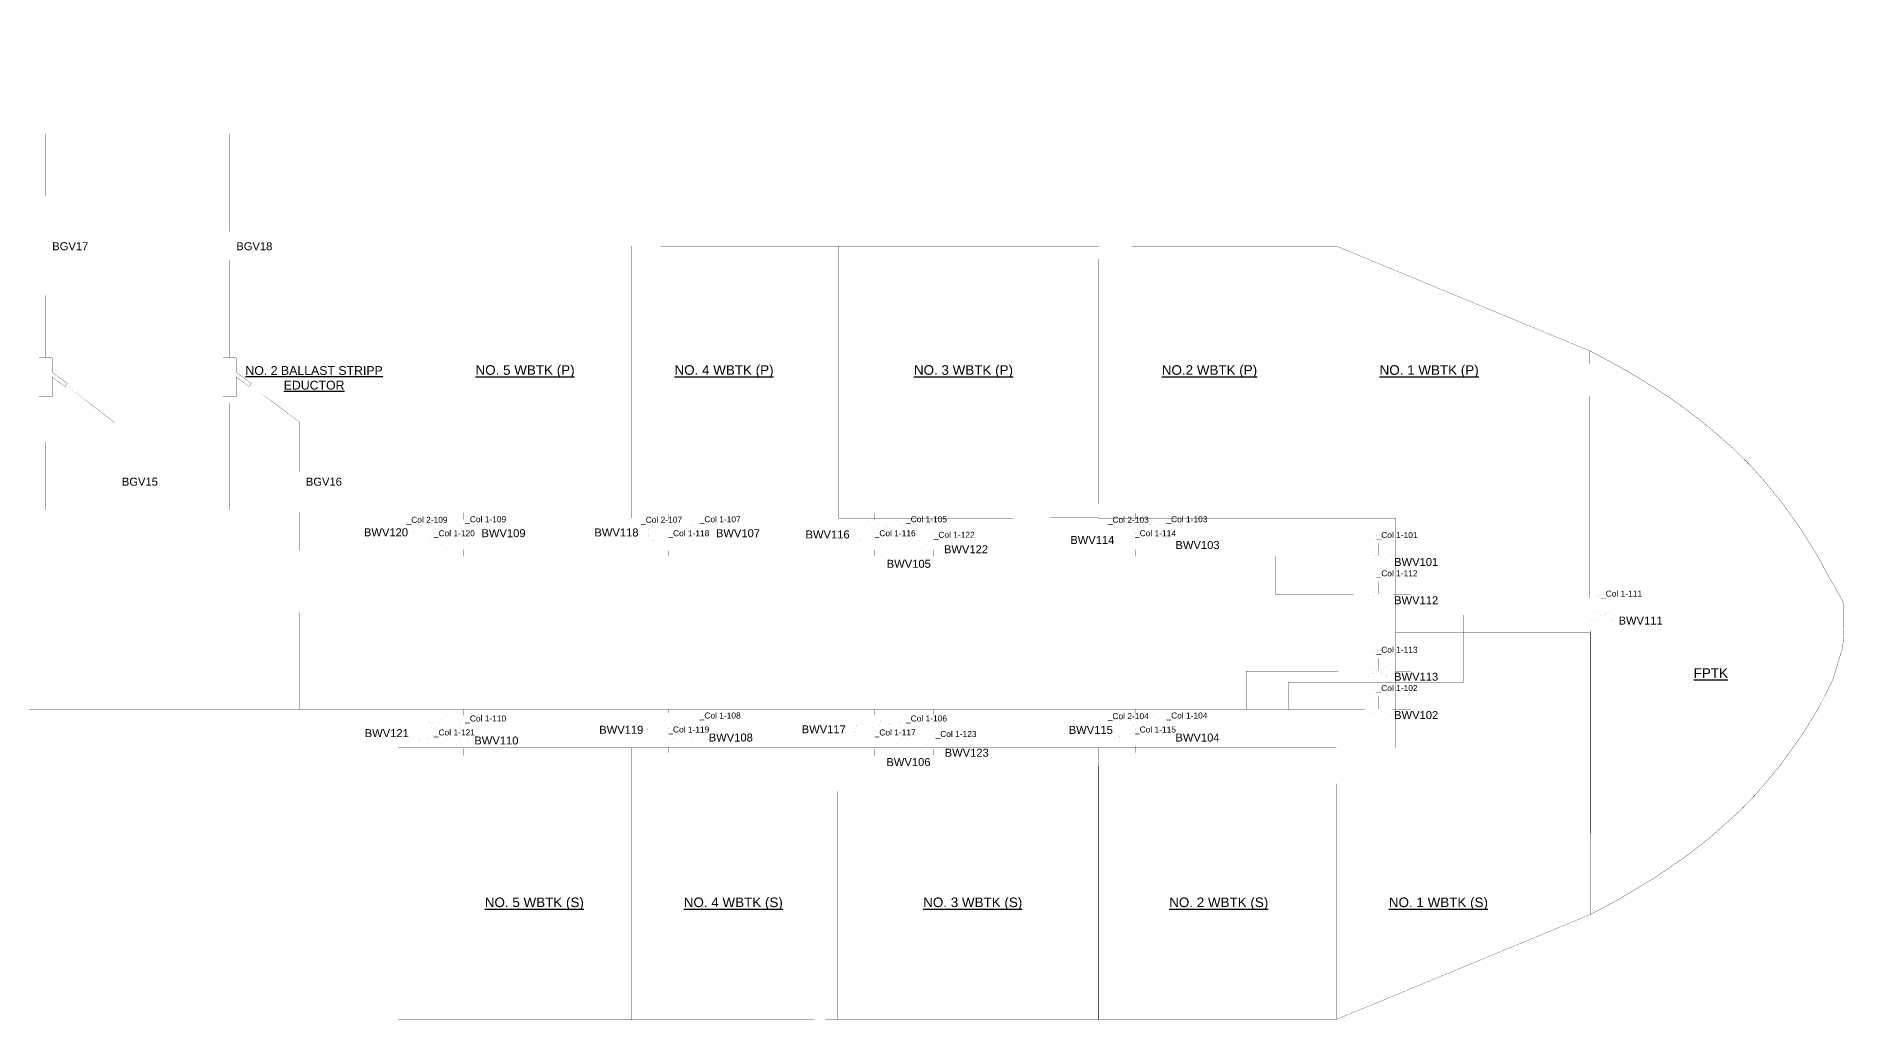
# Model space of a CAD drawing. Extents: x 136597 to 314487, y 107362 to 235283.
# Drawn here: x 149109 to 151369, y 120208 to 121439 of the extents above; entities that cross this region are included whole.
import ezdxf

# ---------------------------------------------------------------- set-up
doc = ezdxf.new("R2010")
doc.units = 0
doc.header["$MEASUREMENT"] = 0
doc.layers.add('A-BALLA.PIPE', color=200, linetype='CONTINUOUS', lineweight=50)
for name, color, linetype in [('Ballast', 80, 'CONTINUOUS'), ('Bilge - Ballast', 233, 'CONTINUOUS'), ('Omriss tanker etc ballast', 180, 'CONTINUOUS')]:
    doc.layers.add(name, color=color, linetype=linetype)
doc.layers.add('Bilge', color=50, linetype='CONTINUOUS', plot=False)
doc.styles.add('ARIAL', font='ARIAL.TTF', dxfattribs={"height": 12})

msp = doc.modelspace()

# ---------------------------------------------------------------- linework, layer by layer
at = {"layer": 'A-BALLA.PIPE', "linetype": 'Continuous', "ltscale": 50}
msp.add_line((150644.6, 120620.4), (150644.6, 120620.4), dxfattribs=at)
at = {"layer": 'Ballast', "linetype": 'Continuous', "const_width": 0.3}
for points in [[(149351, 121187.6), (149351, 121316.5), (148991, 121316.5), (148991, 121438.4), (148991, 121316.5), (149351, 121316.5)], [(149120.9, 121187.6), (149120.9, 121316.5)], [(149120.9, 121165.2), (149120.9, 121036.2)], [(149351, 121165.2), (149351, 121036.2)], [(149146.7, 121002), (149207.8, 120954.6), (149207.8, 120893.2), (149207.8, 120954.6)], [(149376.8, 121002), (149437.9, 120956), (149437.9, 120893.2), (149437.9, 120956)], [(149120.9, 120987.3), (149120.9, 120845.5)], [(149351, 120987.3), (149351, 120845.5)], [(149207.8, 120870.7), (149207.8, 120787.9)], [(149437.9, 120868.1), (149437.9, 120795.4)], [(149606.5, 120847.4), (149606.5, 120833.7)], [(149643.4, 120847.4), (149643.4, 120833.7)], [(149899.6, 120847.4), (149899.6, 120833.7)], [(149936.5, 120847.4), (149936.5, 120833.7)], [(150157.5, 120847.4), (150157.5, 120833.7)], [(150194.4, 120847.4), (150194.4, 120833.7)], [(150482.9, 120847.4), (150482.9, 120833.7)], [(150519.8, 120847.4), (150519.8, 120833.7)], [(149606.5, 120801.6), (149606.5, 120787.9)], [(149643.4, 120801.6), (149643.4, 120787.9)], [(149899.6, 120801.6), (149899.6, 120787.9)], [(149936.5, 120801.6), (149936.5, 120787.9)], [(150157.5, 120801.6), (150157.5, 120787.9)], [(150194.4, 120801.6), (150194.4, 120787.9)], [(150231.3, 120801.6), (150231.3, 120787.9)], [(150482.9, 120801.6), (150482.9, 120787.9)], [(150519.8, 120801.6), (150519.8, 120787.9)], [(147424, 120787.9), (150770.4, 120787.9)], [(149437.9, 120780.4), (149437.9, 120596.2)], [(150770.4, 120740), (150658.2, 120740), (150658.2, 120787.9), (150658.2, 120740)], [(150802.5, 120787.9), (150827.4, 120787.9)], [(150802.5, 120740), (150827.4, 120740)], [(151051, 120714.5), (150893, 120714.5), (150893, 120629.9), (150674.2, 120629.9), (150674.2, 120596.4), (150674.2, 120629.9), (150893, 120629.9), (150893, 120714.5)], [(151083.1, 120714.5), (151108, 120714.5)], [(150770.4, 120644.3), (150621.6, 120644.3), (150621.6, 120596.4), (150621.6, 120644.3)], [(150802.5, 120644.3), (150827.4, 120644.3)], [(147613.3, 120596.2), (150770.4, 120596.2)], [(149606.5, 120584.5), (149606.5, 120596.5)], [(149643.4, 120584.5), (149643.4, 120596.5)], [(149899.6, 120588.2), (149899.6, 120596.4)], [(149936.5, 120588.2), (149936.5, 120596.4)], [(150157.5, 120584.5), (150157.5, 120596.5)], [(150194.4, 120584.5), (150194.4, 120596.5)], [(150231.3, 120584.5), (150231.3, 120596.5)], [(150482.9, 120588.2), (150482.9, 120596.4)], [(150519.8, 120588.2), (150519.8, 120596.5)], [(150802.5, 120596.4), (150827.4, 120596.4)], [(149606.5, 120552.3), (149606.5, 120538.7)], [(149643.4, 120552.3), (149643.4, 120538.7)], [(149899.6, 120556), (149899.6, 120542.4)], [(149936.5, 120556), (149936.5, 120542.4)], [(150157.5, 120552.3), (150157.5, 120538.7)], [(150194.4, 120552.3), (150194.4, 120538.7)], [(150231.3, 120552.3), (150231.3, 120538.7)], [(150482.9, 120556), (150482.9, 120542.4)], [(150519.8, 120556), (150519.8, 120542.4)]]:
    msp.add_lwpolyline(points, close=True, dxfattribs=at)
at = {"layer": 'Ballast', "linetype": 'Continuous'}
for points in [[(149605.9, 120816.5, 0.03, 0.03, 0), (149590.3, 120816.5, 0.03, 0.03, 0), (149590.3, 120806.9, 0.03, 0.03, -0.884677), (149590.3, 120828.4, 0.03, 0.03, 0), (149590.3, 120818.7, 0.03, 0.03, 0), (149605.9, 120818.7, 0.03, 0.03, 0), (149597.8, 120833.7, 0, 0, 0), (149615.2, 120833.7, 0.03, 0.03, 0), (149606.5, 120817.6, 0.03, 0.03, 0), (149615.2, 120801.6, 0, 0, 0), (149597.8, 120801.6, 0.03, 0.03, 0)], [(149642.8, 120816.5, 0.03, 0.03, 0), (149627.2, 120816.5, 0.03, 0.03, 0), (149627.2, 120806.9, 0.03, 0.03, -0.884677), (149627.2, 120828.4, 0.03, 0.03, 0), (149627.2, 120818.7, 0.03, 0.03, 0), (149642.8, 120818.7, 0.03, 0.03, 0), (149634.7, 120833.7, 0, 0, 0), (149652.1, 120833.7, 0.03, 0.03, 0), (149643.4, 120817.6, 0.03, 0.03, 0), (149652.1, 120801.6, 0, 0, 0), (149634.7, 120801.6, 0.03, 0.03, 0)], [(149899, 120816.5, 0.03, 0.03, 0), (149883.3, 120816.5, 0.03, 0.03, 0), (149883.3, 120806.9, 0.03, 0.03, -0.884677), (149883.3, 120828.4, 0.03, 0.03, 0), (149883.3, 120818.7, 0.03, 0.03, 0), (149899, 120818.7, 0.03, 0.03, 0), (149890.9, 120833.7, 0, 0, 0), (149908.2, 120833.7, 0.03, 0.03, 0), (149899.6, 120817.6, 0.03, 0.03, 0), (149908.2, 120801.6, 0, 0, 0), (149890.9, 120801.6, 0.03, 0.03, 0)], [(149935.9, 120816.5, 0.03, 0.03, 0), (149920.2, 120816.5, 0.03, 0.03, 0), (149920.2, 120806.9, 0.03, 0.03, -0.884677), (149920.2, 120828.4, 0.03, 0.03, 0), (149920.2, 120818.7, 0.03, 0.03, 0), (149935.9, 120818.7, 0.03, 0.03, 0), (149927.8, 120833.7, 0, 0, 0), (149945.1, 120833.7, 0.03, 0.03, 0), (149936.5, 120817.6, 0.03, 0.03, 0), (149945.1, 120801.6, 0, 0, 0), (149927.8, 120801.6, 0.03, 0.03, 0)], [(150156.9, 120816.5, 0.03, 0.03, 0), (150141.2, 120816.5, 0.03, 0.03, 0), (150141.2, 120806.9, 0.03, 0.03, -0.884677), (150141.2, 120828.4, 0.03, 0.03, 0), (150141.2, 120818.7, 0.03, 0.03, 0), (150156.9, 120818.7, 0.03, 0.03, 0), (150148.8, 120833.7, 0, 0, 0), (150166.1, 120833.7, 0.03, 0.03, 0), (150157.5, 120817.6, 0.03, 0.03, 0), (150166.1, 120801.6, 0, 0, 0), (150148.8, 120801.6, 0.03, 0.03, 0)], [(150193.8, 120816.5, 0.03, 0.03, 0), (150178.1, 120816.5, 0.03, 0.03, 0), (150178.1, 120806.9, 0.03, 0.03, -0.884677), (150178.1, 120828.4, 0.03, 0.03, 0), (150178.1, 120818.7, 0.03, 0.03, 0), (150193.8, 120818.7, 0.03, 0.03, 0), (150185.7, 120833.7, 0, 0, 0), (150203.1, 120833.7, 0.03, 0.03, 0), (150194.4, 120817.6, 0.03, 0.03, 0), (150203.1, 120801.6, 0, 0, 0), (150185.7, 120801.6, 0.03, 0.03, 0)], [(150230.7, 120816.5, 0.03, 0.03, 0), (150215, 120816.5, 0.03, 0.03, 0), (150215, 120806.9, 0.03, 0.03, -0.884677), (150215, 120828.4, 0.03, 0.03, 0), (150215, 120818.8, 0.03, 0.03, 0), (150230.7, 120818.8, 0.03, 0.03, 0), (150222.6, 120833.7, 0, 0, 0), (150240, 120833.7, 0.03, 0.03, 0), (150231.3, 120817.6, 0.03, 0.03, 0), (150240, 120801.6, 0, 0, 0), (150222.6, 120801.6, 0.03, 0.03, 0)], [(150482.3, 120816.5, 0.03, 0.03, 0), (150466.7, 120816.5, 0.03, 0.03, 0), (150466.7, 120806.9, 0.03, 0.03, -0.884677), (150466.7, 120828.4, 0.03, 0.03, 0), (150466.7, 120818.7, 0.03, 0.03, 0), (150482.3, 120818.7, 0.03, 0.03, 0), (150474.3, 120833.7, 0, 0, 0), (150491.6, 120833.7, 0.03, 0.03, 0), (150482.9, 120817.6, 0.03, 0.03, 0), (150491.6, 120801.6, 0, 0, 0), (150474.3, 120801.6, 0.03, 0.03, 0)], [(150519.2, 120816.5, 0.03, 0.03, 0), (150503.6, 120816.5, 0.03, 0.03, 0), (150503.6, 120806.9, 0.03, 0.03, -0.884677), (150503.6, 120828.4, 0.03, 0.03, 0), (150503.6, 120818.7, 0.03, 0.03, 0), (150519.2, 120818.7, 0.03, 0.03, 0), (150511.2, 120833.7, 0, 0, 0), (150528.5, 120833.7, 0.03, 0.03, 0), (150519.8, 120817.6, 0.03, 0.03, 0), (150528.5, 120801.6, 0, 0, 0), (150511.2, 120801.6, 0.03, 0.03, 0)], [(150785.3, 120788.5, 0.03, 0.03, 0), (150785.3, 120804.1, 0.03, 0.03, 0), (150775.7, 120804.1, 0.03, 0.03, -0.884677), (150797.2, 120804.1, 0.03, 0.03, 0), (150787.5, 120804.1, 0.03, 0.03, 0), (150787.5, 120788.5, 0.03, 0.03, 0), (150802.5, 120796.5, 0, 0, 0), (150802.5, 120779.2, 0.03, 0.03, 0), (150786.4, 120787.9, 0.03, 0.03, 0), (150770.4, 120779.2, 0, 0, 0), (150770.4, 120796.5, 0.03, 0.03, 0)], [(150785.3, 120740.6, 0.03, 0.03, 0), (150785.3, 120756.2, 0.03, 0.03, 0), (150775.7, 120756.2, 0.03, 0.03, -0.884677), (150797.2, 120756.2, 0.03, 0.03, 0), (150787.5, 120756.2, 0.03, 0.03, 0), (150787.5, 120740.6, 0.03, 0.03, 0), (150802.5, 120748.7, 0, 0, 0), (150802.5, 120731.3, 0.03, 0.03, 0), (150786.4, 120740, 0.03, 0.03, 0), (150770.4, 120731.3, 0, 0, 0), (150770.4, 120748.7, 0.03, 0.03, 0)], [(151065.9, 120715.1, 0.03, 0.03, 0), (151065.9, 120730.8, 0.03, 0.03, 0), (151056.3, 120730.8, 0.03, 0.03, -0.884677), (151077.8, 120730.8, 0.03, 0.03, 0), (151068.1, 120730.8, 0.03, 0.03, 0), (151068.1, 120715.1, 0.03, 0.03, 0), (151083.1, 120723.2, 0, 0, 0), (151083.1, 120705.9, 0.03, 0.03, 0), (151067, 120714.5, 0.03, 0.03, 0), (151051, 120705.9, 0, 0, 0), (151051, 120723.2, 0.03, 0.03, 0)], [(150785.3, 120644.9, 0.03, 0.03, 0), (150785.3, 120660.6, 0.03, 0.03, 0), (150775.7, 120660.6, 0.03, 0.03, -0.884677), (150797.2, 120660.6, 0.03, 0.03, 0), (150787.5, 120660.6, 0.03, 0.03, 0), (150787.5, 120644.9, 0.03, 0.03, 0), (150802.5, 120653, 0, 0, 0), (150802.5, 120635.7, 0.03, 0.03, 0), (150786.4, 120644.3, 0.03, 0.03, 0), (150770.4, 120635.7, 0, 0, 0), (150770.4, 120653, 0.03, 0.03, 0)], [(150785.3, 120597, 0.03, 0.03, 0), (150785.3, 120612.7, 0.03, 0.03, 0), (150775.7, 120612.7, 0.03, 0.03, -0.884677), (150797.2, 120612.7, 0.03, 0.03, 0), (150787.5, 120612.7, 0.03, 0.03, 0), (150787.5, 120597, 0.03, 0.03, 0), (150802.5, 120605.1, 0, 0, 0), (150802.5, 120587.7, 0.03, 0.03, 0), (150786.4, 120596.4, 0.03, 0.03, 0), (150770.4, 120587.7, 0, 0, 0), (150770.4, 120605.1, 0.03, 0.03, 0)], [(149605.9, 120567.3, 0.03, 0.03, 0), (149590.3, 120567.3, 0.03, 0.03, 0), (149590.3, 120557.6, 0.03, 0.03, -0.884677), (149590.3, 120579.2, 0.03, 0.03, 0), (149590.3, 120569.5, 0.03, 0.03, 0), (149605.9, 120569.5, 0.03, 0.03, 0), (149597.8, 120584.5, 0, 0, 0), (149615.2, 120584.5, 0.03, 0.03, 0), (149606.5, 120568.4, 0.03, 0.03, 0), (149615.2, 120552.3, 0, 0, 0), (149597.8, 120552.3, 0.03, 0.03, 0)], [(149642.8, 120567.3, 0.03, 0.03, 0), (149627.2, 120567.3, 0.03, 0.03, 0), (149627.2, 120557.6, 0.03, 0.03, -0.884677), (149627.2, 120579.2, 0.03, 0.03, 0), (149627.2, 120569.5, 0.03, 0.03, 0), (149642.8, 120569.5, 0.03, 0.03, 0), (149634.7, 120584.5, 0, 0, 0), (149652.1, 120584.5, 0.03, 0.03, 0), (149643.4, 120568.4, 0.03, 0.03, 0), (149652.1, 120552.3, 0, 0, 0), (149634.7, 120552.3, 0.03, 0.03, 0)], [(149899, 120571, 0.03, 0.03, 0), (149883.3, 120571, 0.03, 0.03, 0), (149883.3, 120561.3, 0.03, 0.03, -0.884677), (149883.3, 120582.9, 0.03, 0.03, 0), (149883.3, 120573.2, 0.03, 0.03, 0), (149899, 120573.2, 0.03, 0.03, 0), (149890.9, 120588.2, 0, 0, 0), (149908.2, 120588.2, 0.03, 0.03, 0), (149899.6, 120572.1, 0.03, 0.03, 0), (149908.2, 120556, 0, 0, 0), (149890.9, 120556, 0.03, 0.03, 0)], [(149935.9, 120571, 0.03, 0.03, 0), (149920.2, 120571, 0.03, 0.03, 0), (149920.2, 120561.3, 0.03, 0.03, -0.884677), (149920.2, 120582.9, 0.03, 0.03, 0), (149920.2, 120573.2, 0.03, 0.03, 0), (149935.9, 120573.2, 0.03, 0.03, 0), (149927.8, 120588.2, 0, 0, 0), (149945.1, 120588.2, 0.03, 0.03, 0), (149936.5, 120572.1, 0.03, 0.03, 0), (149945.1, 120556, 0, 0, 0), (149927.8, 120556, 0.03, 0.03, 0)], [(150156.9, 120567.3, 0.03, 0.03, 0), (150141.2, 120567.3, 0.03, 0.03, 0), (150141.2, 120557.6, 0.03, 0.03, -0.884677), (150141.2, 120579.2, 0.03, 0.03, 0), (150141.2, 120569.5, 0.03, 0.03, 0), (150156.9, 120569.5, 0.03, 0.03, 0), (150148.8, 120584.5, 0, 0, 0), (150166.1, 120584.5, 0.03, 0.03, 0), (150157.5, 120568.4, 0.03, 0.03, 0), (150166.1, 120552.3, 0, 0, 0), (150148.8, 120552.3, 0.03, 0.03, 0)], [(150193.8, 120567.3, 0.03, 0.03, 0), (150178.1, 120567.3, 0.03, 0.03, 0), (150178.1, 120557.6, 0.03, 0.03, -0.884677), (150178.1, 120579.2, 0.03, 0.03, 0), (150178.1, 120569.5, 0.03, 0.03, 0), (150193.8, 120569.5, 0.03, 0.03, 0), (150185.7, 120584.5, 0, 0, 0), (150203.1, 120584.5, 0.03, 0.03, 0), (150194.4, 120568.4, 0.03, 0.03, 0), (150203.1, 120552.3, 0, 0, 0), (150185.7, 120552.3, 0.03, 0.03, 0)], [(150230.7, 120567.3, 0.03, 0.03, 0), (150215, 120567.3, 0.03, 0.03, 0), (150215, 120557.6, 0.03, 0.03, -0.884677), (150215, 120579.2, 0.03, 0.03, 0), (150215, 120569.5, 0.03, 0.03, 0), (150230.7, 120569.5, 0.03, 0.03, 0), (150222.6, 120584.5, 0, 0, 0), (150240, 120584.5, 0.03, 0.03, 0), (150231.3, 120568.4, 0.03, 0.03, 0), (150240, 120552.3, 0, 0, 0), (150222.6, 120552.3, 0.03, 0.03, 0)], [(150482.3, 120571, 0.03, 0.03, 0), (150466.7, 120571, 0.03, 0.03, 0), (150466.7, 120561.3, 0.03, 0.03, -0.884677), (150466.7, 120582.9, 0.03, 0.03, 0), (150466.7, 120573.2, 0.03, 0.03, 0), (150482.3, 120573.2, 0.03, 0.03, 0), (150474.3, 120588.2, 0, 0, 0), (150491.6, 120588.2, 0.03, 0.03, 0), (150482.9, 120572.1, 0.03, 0.03, 0), (150491.6, 120556, 0, 0, 0), (150474.3, 120556, 0.03, 0.03, 0)], [(150519.2, 120571, 0.03, 0.03, 0), (150503.6, 120571, 0.03, 0.03, 0), (150503.6, 120561.3, 0.03, 0.03, -0.884677), (150503.6, 120582.9, 0.03, 0.03, 0), (150503.6, 120573.2, 0.03, 0.03, 0), (150519.2, 120573.2, 0.03, 0.03, 0), (150511.2, 120588.2, 0, 0, 0), (150528.5, 120588.2, 0.03, 0.03, 0), (150519.8, 120572.1, 0.03, 0.03, 0), (150528.5, 120556, 0, 0, 0), (150511.2, 120556, 0.03, 0.03, 0)]]:
    msp.add_lwpolyline(points, format="xyseb", close=True, dxfattribs=at)
at = {"layer": 'Bilge', "linetype": 'Continuous', "const_width": 0.0075}
for points in [[(149126.9, 121187.6), (149114.8, 121187.6), (149119.6, 121176.5), (149114.8, 121165.2), (149126.9, 121165.2), (149122.2, 121176.5), (149126.9, 121187.6)], [(149357, 121187.6), (149344.9, 121187.6), (149349.6, 121176.5), (149344.9, 121165.2), (149357, 121165.2), (149352.3, 121176.5), (149357, 121187.6)], [(149213.9, 120893.2), (149201.8, 120893.2), (149206.5, 120882), (149201.8, 120870.7), (149213.9, 120870.7), (149209.1, 120882), (149213.9, 120893.2)], [(149444, 120893.2), (149431.8, 120893.2), (149436.6, 120882), (149431.8, 120870.7), (149444, 120870.7), (149439.2, 120882), (149444, 120893.2)]]:
    msp.add_lwpolyline(points, close=True, dxfattribs=at)
at = {"layer": 'Omriss tanker etc ballast', "linetype": 'Continuous'}
for points, const_width in [([(149561.5, 121176), (149561.5, 120835.8), (149853.6, 120835.8), (149853.6, 121176)], 0.36), ([(149853.6, 121176), (149853.6, 120835.8), (150111.5, 120835.8), (150111.7, 121175.9)], 0.36), ([(150111.7, 121175.9), (150111.7, 120835.5), (150436.9, 120835.9), (150437.3, 121175.9)], 0.36), ([(150437.3, 121176), (150436.9, 120835.7), (150734.4, 120835.7), (150734.4, 121175.9)], 0.36), ([(150734.4, 121175.9), (150734.4, 120835.7), (150808.2, 120835.7), (150808.2, 120692.2), (151051.5, 120692.2), (151051, 121044.9)], 0.3), ([(149112.7, 121036.2), (149129.1, 121036.2), (149129.1, 121018), (149148.1, 121004), (149145.3, 121000.1), (149129.1, 121012.1), (149129.1, 120987.3), (149112.7, 120987.3)], 0.3), ([(149342.7, 121036.2), (149359.2, 121036.2), (149359.2, 121018), (149378.2, 121004), (149375.3, 121000.1), (149359.2, 121012.1), (149359.2, 120987.3), (149342.7, 120987.3)], 0.3), ([(151051, 121044.9), (151052, 120339.9), (151084.2, 120357), (151130.5, 120384.6), (151171.4, 120412.6), (151199.2, 120434.1), (151237.7, 120468.5), (151259.6, 120491.1), (151288, 120524.8), (151316, 120563.8), (151336.3, 120596.4), (151355.1, 120633.9), (151367.5, 120674.6), (151368.6, 120697.8), (151368.6, 120709.9), (151368.6, 120729.9), (151347.9, 120766), (151336.3, 120787.8), (151314.5, 120822.7), (151292.4, 120853.8), (151267.9, 120883.8), (151251, 120902.4), (151230.3, 120922.8), (151204.4, 120945.7), (151183, 120963), (151160.8, 120979.4), (151149.4, 120987.3), (151132.1, 120998.7), (151108.5, 121013.3), (151090.3, 121023.9), (151063.2, 121038.6)], 0.36), ([(150808.2, 120692.2), (150808.2, 120548.5), (150734.4, 120548.5), (150734.1, 120208.4), (151052, 120339.9), (151052, 120692.2)], 0.3), ([(149561.5, 120548.5), (149561.5, 120208.2), (149853.6, 120208.2), (149853.6, 120548.5)], 0.36), ([(149853.6, 120548.5), (149853.6, 120208.2), (150076.1, 120208.2), (149860.1, 120208.2), (150058.1, 120208.2), (150111.2, 120208.4), (150111.5, 120548.5)], 0.36), ([(150111.5, 120548.5), (150111.2, 120208.4), (150436.7, 120208.4), (150436.7, 120548.5)], 0.36), ([(150436.9, 120548.5), (150437.2, 120208.4), (150734.1, 120208.4), (150734.4, 120548.5)], 0.36)]:
    msp.add_lwpolyline(points, close=True, dxfattribs=dict(at, const_width=const_width))

# ---------------------------------------------------------------- texts
at = {"layer": 'Ballast', "linetype": 'Continuous', "style": 'ARIAL'}
for s, p in [('_Col 2-109', (149572.2, 120829.8)), ('_Col 1-120', (149606.3, 120813)), ('_Col 1-109', (149645.5, 120830.5)), ('_Col 2-107', (149865.3, 120829.8)), ('_Col 1-118', (149899.4, 120813)), ('_Col 1-107', (149938.6, 120830.5)), ('_Col 1-116', (150157.3, 120813)), ('_Col 1-105', (150196.5, 120830.5)), ('_Col 2-103', (150448.7, 120829.8)), ('_Col 1-114', (150482.7, 120813)), ('_Col 1-103', (150522, 120830.5)), ('_Col 1-122', (150231.1, 120811)), ('_Col 1-101', (150784.7, 120810.7)), ('_Col 1-112', (150784.7, 120762.8)), ('_Col 1-111', (151065.3, 120737.4)), ('_Col 1-113', (150784.7, 120667.2)), ('_Col 1-102', (150784.7, 120619.3)), ('_Col 1-121', (149606.3, 120563.8)), ('_Col 1-110', (149645.5, 120581.3)), ('_Col 1-119', (149899.4, 120567.5)), ('_Col 1-108', (149938.6, 120585)), ('_Col 1-117', (150157.3, 120563.8)), ('_Col 1-106', (150196.5, 120581.3)), ('_Col 2-104', (150448.7, 120584.2)), ('_Col 1-115', (150482.7, 120567.5)), ('_Col 1-104', (150522, 120585)), ('_Col 1-123', (150233.4, 120561.9))]:
    msp.add_text(s, height=7.5, dxfattribs=at).set_placement(p)
at = {"layer": 'Ballast', "linetype": 'Continuous', "char_height": 10, "width": 44.169, "attachment_point": 1, "style": 'ARIAL'}
for s, insert in [('BWV120', (149518.9, 120822.9)), ('BWV109', (149665.8, 120821.8)), ('BWV118', (149807, 120822.7)), ('BWV107', (149958.9, 120821.8)), ('BWV116', (150070.9, 120820.2)), ('BWV122', (150243.9, 120801.7)), ('BWV114', (150401.8, 120813.3)), ('BWV103', (150533.3, 120807)), ('BWV105', (150172.4, 120783.5)), ('BWV101', (150806.6, 120785.8)), ('BWV112', (150806.6, 120737.9)), ('BWV111', (151087.2, 120712.5)), ('BWV113', (150806.6, 120642.3)), ('BWV102', (150806.6, 120594.4)), ('BWV121', (149519.9, 120571.7)), ('BWV119', (149813, 120575.9)), ('BWV117', (150066.1, 120576.5)), ('BWV115', (150399.9, 120575.7)), ('BWV110', (149656.9, 120562.5)), ('BWV108', (149949.9, 120566.2)), ('BWV104', (150533.3, 120566.2)), ('BWV106', (150172, 120535.5)), ('BWV123', (150244.8, 120547.2))]:
    msp.add_mtext(s, dxfattribs=dict(at, insert=insert))
at = {"layer": 'Bilge', "linetype": 'Continuous', "char_height": 10, "width": 44.169, "attachment_point": 1, "style": 'ARIAL'}
for s, insert in [('BGV17', (149129.3, 121180.7)), ('BGV18', (149359.4, 121180.7)), ('BGV15', (149216.3, 120886.2)), ('BGV16', (149446.3, 120886.2))]:
    msp.add_mtext(s, dxfattribs=dict(at, insert=insert))
at = {"layer": 'Bilge - Ballast', "linetype": 'Continuous', "attachment_point": 2, "style": 'ARIAL'}
for s, insert, char_height, width in [('{\\LNO. 2 BALLAST STRIPP EDUCTOR}', (149456.6, 121025.8), 11, 183.683), ('{\\LNO. 5 WBTK (P)}', (149720.3, 121026.9), 12, 208.607), ('{\\LNO. 4 WBTK (P)}', (149969, 121026.9), 12, 208.607), ('{\\LNO. 3 WBTK (P)}', (150268.3, 121026.9), 12, 208.607), ('{\\LNO.2 WBTK (P)}', (150575.8, 121026.9), 12, 208.607), ('{\\LNO. 1 WBTK (P)}', (150850.4, 121026.9), 12, 208.607), ('{\\LFPTK}', (151202.5, 120647.8), 12, 208.607), ('{\\LNO. 5 WBTK (S)}', (149731.9, 120361.1), 12, 208.607), ('{\\LNO. 4 WBTK (S)}', (149980.6, 120361.1), 12, 208.607), ('{\\LNO. 3 WBTK (S)}', (150279.9, 120361.1), 12, 208.607), ('{\\LNO. 2 WBTK (S)}', (150587.4, 120361.1), 12, 208.607), ('{\\LNO. 1 WBTK (S)}', (150862, 120361.1), 12, 208.607)]:
    msp.add_mtext(s, dxfattribs=dict(at, insert=insert, char_height=char_height, width=width))

doc.saveas('drawing.dxf')
